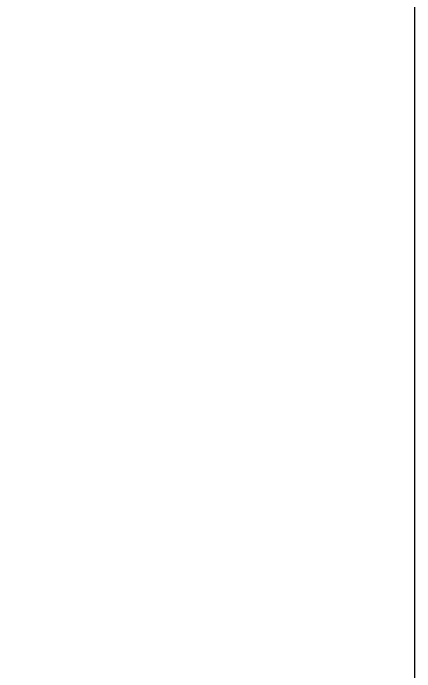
# Model space of a CAD drawing. Header units: centimetres. Extents: x -9.8 to 9.5, y -8 to 9.8.
# Drawn here: x -1.512 to -1.065, y 1.303 to 2.037 of the extents above; entities that cross this region are included whole.
import ezdxf

# ---------------------------------------------------------------- set-up
doc = ezdxf.new("R2010")
doc.units = ezdxf.units.CM
doc.header["$MEASUREMENT"] = 0
doc.layers.add('layer 1', color=7, linetype='Continuous')

msp = doc.modelspace()

# ---------------------------------------------------------------- linework, layer by layer
at = {"layer": 'layer 1', "color": 242}
msp.add_open_spline([(-9.81651, 9.84722), (-9.81651, 9.84722), (-1.06501, 9.84722), (-1.06501, 9.84722), (-1.06501, 9.84722), (-1.06501, 9.84722), (-1.06501, -7.96822), (-1.06501, -7.96822), (-1.06501, -7.96822), (-1.06501, -7.96822), (-9.81651, -7.96822), (-9.81651, -7.96822), (-9.81651, -7.96822), (-9.81651, -7.96822), (-9.81651, 9.84722), (-9.81651, 9.84722)], degree=3, knots=[0, 0, 0, 0, 0.2, 0.2, 0.2, 0.2, 0.4, 0.4, 0.4, 0.4, 0.6, 0.6, 0.6, 0.6, 1, 1, 1, 1], dxfattribs=at)
at = {"layer": 'layer 1', "lineweight": 9}
msp.add_open_spline([(-9.81651, 9.84722), (-9.81651, 9.84722), (-1.06501, 9.84722), (-1.06501, 9.84722), (-1.06501, 9.84722), (-1.06501, 9.84722), (-1.06501, -7.96822), (-1.06501, -7.96822), (-1.06501, -7.96822), (-1.06501, -7.96822), (-9.81651, -7.96822), (-9.81651, -7.96822), (-9.81651, -7.96822), (-9.81651, -7.96822), (-9.81651, 9.84722), (-9.81651, 9.84722)], degree=3, knots=[0, 0, 0, 0, 0.2, 0.2, 0.2, 0.2, 0.4, 0.4, 0.4, 0.4, 0.6, 0.6, 0.6, 0.6, 1, 1, 1, 1], dxfattribs=at)

doc.saveas('drawing.dxf')
